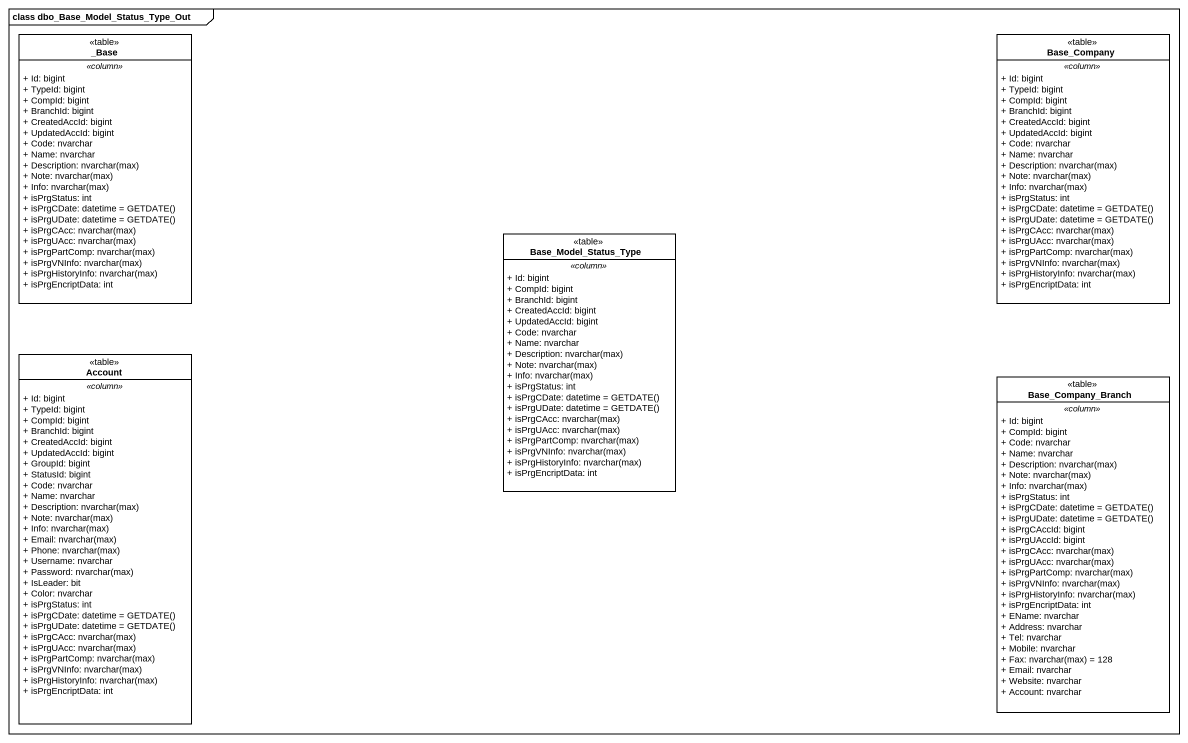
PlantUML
@startuml
mainframe class dbo_Base_Model_Status_Type_Out
hide circle
hide empty members
skinparam classAttributeIconSize 0
class "_Base" as Base <<table>> {
  .. <<column>> ..
  + Id: bigint
  + TypeId: bigint
  + CompId: bigint
  + BranchId: bigint
  + CreatedAccId: bigint
  + UpdatedAccId: bigint
  + Code: nvarchar
  + Name: nvarchar
  {field} + Description: nvarchar(max)
  {field} + Note: nvarchar(max)
  {field} + Info: nvarchar(max)
  + isPrgStatus: int
  {field} + isPrgCDate: datetime = GETDATE()
  {field} + isPrgUDate: datetime = GETDATE()
  {field} + isPrgCAcc: nvarchar(max)
  {field} + isPrgUAcc: nvarchar(max)
  {field} + isPrgPartComp: nvarchar(max)
  {field} + isPrgVNInfo: nvarchar(max)
  {field} + isPrgHistoryInfo: nvarchar(max)
  + isPrgEncriptData: int
}
class Base_Company <<table>> {
  .. <<column>> ..
  + Id: bigint
  + TypeId: bigint
  + CompId: bigint
  + BranchId: bigint
  + CreatedAccId: bigint
  + UpdatedAccId: bigint
  + Code: nvarchar
  + Name: nvarchar
  {field} + Description: nvarchar(max)
  {field} + Note: nvarchar(max)
  {field} + Info: nvarchar(max)
  + isPrgStatus: int
  {field} + isPrgCDate: datetime = GETDATE()
  {field} + isPrgUDate: datetime = GETDATE()
  {field} + isPrgCAcc: nvarchar(max)
  {field} + isPrgUAcc: nvarchar(max)
  {field} + isPrgPartComp: nvarchar(max)
  {field} + isPrgVNInfo: nvarchar(max)
  {field} + isPrgHistoryInfo: nvarchar(max)
  + isPrgEncriptData: int
}
class Base_Model_Status_Type <<table>> {
  .. <<column>> ..
  + Id: bigint
  + CompId: bigint
  + BranchId: bigint
  + CreatedAccId: bigint
  + UpdatedAccId: bigint
  + Code: nvarchar
  + Name: nvarchar
  {field} + Description: nvarchar(max)
  {field} + Note: nvarchar(max)
  {field} + Info: nvarchar(max)
  + isPrgStatus: int
  {field} + isPrgCDate: datetime = GETDATE()
  {field} + isPrgUDate: datetime = GETDATE()
  {field} + isPrgCAcc: nvarchar(max)
  {field} + isPrgUAcc: nvarchar(max)
  {field} + isPrgPartComp: nvarchar(max)
  {field} + isPrgVNInfo: nvarchar(max)
  {field} + isPrgHistoryInfo: nvarchar(max)
  + isPrgEncriptData: int
}
class Account <<table>> {
  .. <<column>> ..
  + Id: bigint
  + TypeId: bigint
  + CompId: bigint
  + BranchId: bigint
  + CreatedAccId: bigint
  + UpdatedAccId: bigint
  + GroupId: bigint
  + StatusId: bigint
  + Code: nvarchar
  + Name: nvarchar
  {field} + Description: nvarchar(max)
  {field} + Note: nvarchar(max)
  {field} + Info: nvarchar(max)
  {field} + Email: nvarchar(max)
  {field} + Phone: nvarchar(max)
  + Username: nvarchar
  {field} + Password: nvarchar(max)
  + IsLeader: bit
  + Color: nvarchar
  + isPrgStatus: int
  {field} + isPrgCDate: datetime = GETDATE()
  {field} + isPrgUDate: datetime = GETDATE()
  {field} + isPrgCAcc: nvarchar(max)
  {field} + isPrgUAcc: nvarchar(max)
  {field} + isPrgPartComp: nvarchar(max)
  {field} + isPrgVNInfo: nvarchar(max)
  {field} + isPrgHistoryInfo: nvarchar(max)
  + isPrgEncriptData: int
}
class Base_Company_Branch <<table>> {
  .. <<column>> ..
  + Id: bigint
  + CompId: bigint
  + Code: nvarchar
  + Name: nvarchar
  {field} + Description: nvarchar(max)
  {field} + Note: nvarchar(max)
  {field} + Info: nvarchar(max)
  + isPrgStatus: int
  {field} + isPrgCDate: datetime = GETDATE()
  {field} + isPrgUDate: datetime = GETDATE()
  + isPrgCAccId: bigint
  + isPrgUAccId: bigint
  {field} + isPrgCAcc: nvarchar(max)
  {field} + isPrgUAcc: nvarchar(max)
  {field} + isPrgPartComp: nvarchar(max)
  {field} + isPrgVNInfo: nvarchar(max)
  {field} + isPrgHistoryInfo: nvarchar(max)
  + isPrgEncriptData: int
  + EName: nvarchar
  + Address: nvarchar
  + Tel: nvarchar
  + Mobile: nvarchar
  {field} + Fax: nvarchar(max) = 128
  + Email: nvarchar
  + Website: nvarchar
  + Account: nvarchar
}
@enduml
